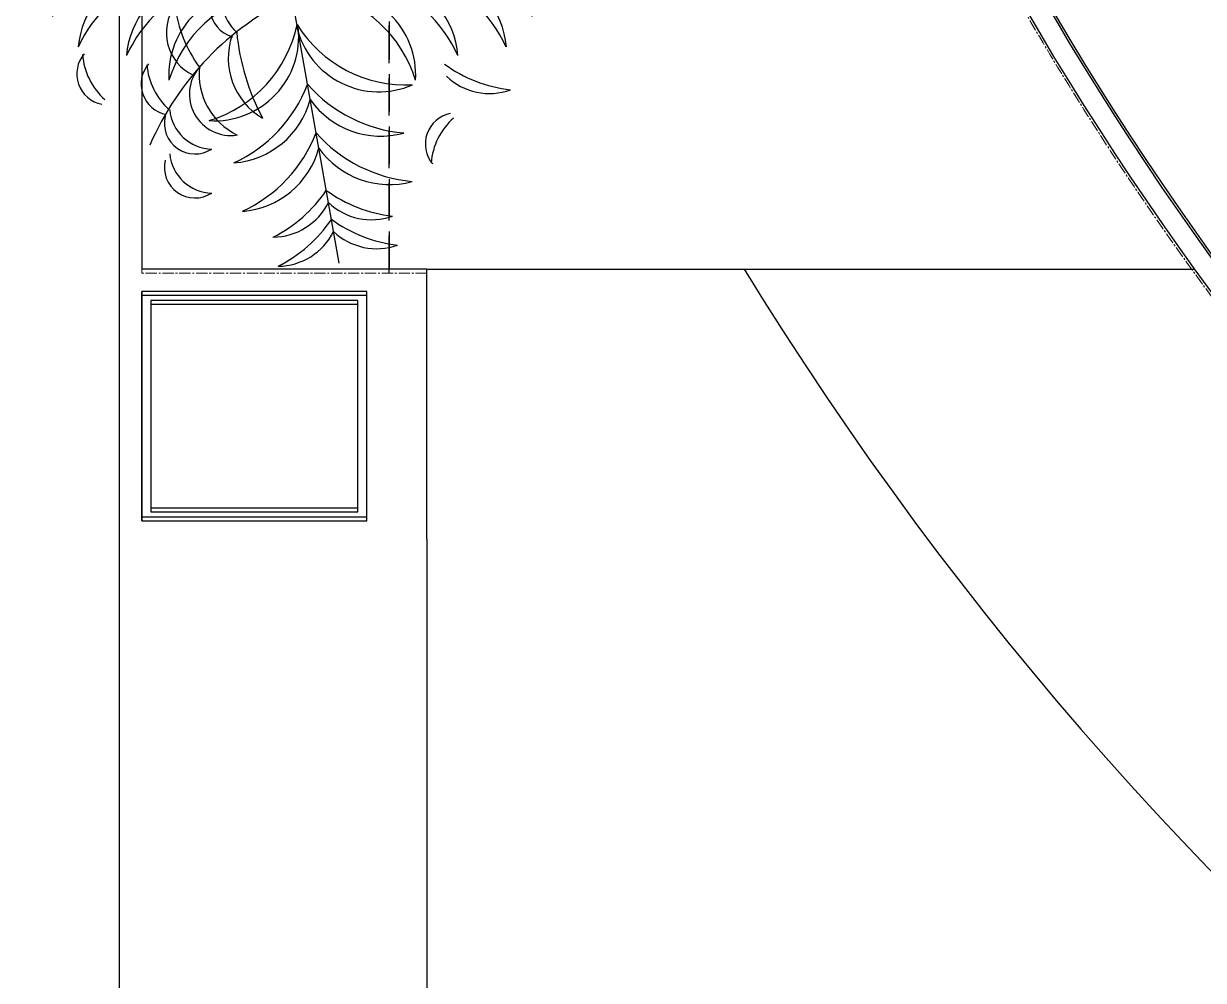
# Model space of a CAD drawing. Header units: millimetres. Extents: x -42850 to 60853, y 3819 to 26094.
# Drawn here: x 14197 to 15770, y 8158 to 9433 of the extents above; entities that cross this region are included whole.
import ezdxf

# ---------------------------------------------------------------- set-up
doc = ezdxf.new("R2010")
doc.units = ezdxf.units.MM
doc.header["$LTSCALE"] = 200
doc.linetypes.add('DASH', pattern=[0.35, 0.25, -0.1])
doc.linetypes.add('M-CENTER', pattern=[11.25, 7.5, -1.25, 1.25, -1.25])
doc.layers.add('A-WALL-墙体', color=160, linetype='Continuous')
doc.layers.add('全灰平面', color=250, linetype='Continuous')
doc.layers.add('FF-FINISH-墙体完成面', color=20, linetype='M-CENTER', lineweight=13)

# ---------------------------------------------------------------- blocks, each defined once
blk = doc.blocks.new('A$C71F602D7_MNCHGCOLOR')
at = {"color": 0, "linetype": 'ByBlock', "lineweight": -2, "ltscale": 100}
for p in [(36.3, 353.6), (-318.3, 56.1), (390.8, 56.1), (98.8, -360.9)]:
    blk.add_line(p, (36.3, -6.4), dxfattribs=at)
for centre, radius, start, end in [((-30.7, 261.8), 83.1, 36.29, 99.6243), ((-98.1, 164.5), 187, 44.0763, 73.3794), ((103.2, 261.8), 83.1, 80.3757, 143.71), ((170.6, 164.5), 187, 106.6206, 135.9237), ((-30.7, 222.2), 83.1, 36.29, 99.6243), ((-98.1, 124.9), 187, 44.0763, 73.3794), ((103.2, 222.2), 83.1, 80.3757, 143.71), ((170.6, 124.9), 187, 106.6206, 135.9237), ((-67.8, 148.6), 115.1, 25.2489, 95.3937), ((-128.4, 76.8), 192.9, 31.3712, 75.0366), ((140.4, 148.6), 115.1, 84.6063, 154.7511), ((201, 76.8), 192.9, 104.9634, 148.6288), ((-114.9, 220.9), 41.4, 139.742, 258.7475), ((-58.8, 253.7), 90.1, 184.618, 228.2106), ((274.7, 149.5), 83.1, 80.3757, 143.71), ((342.1, 52.2), 187, 106.6206, 135.9237), ((-67.8, 83.1), 115.1, 25.2489, 95.3937), ((-128.4, 11.3), 192.9, 31.3712, 75.0366), ((140.4, 83.1), 115.1, 84.6063, 154.7511), ((201, 11.3), 192.9, 104.9634, 148.6288), ((-98.3, 123), 115.1, 164.6063, 234.7511), ((-17.1, 170.3), 192.9, 184.9634, 228.6288), ((-33.8, 111.7), 115.1, 164.6063, 234.7511), ((47.4, 158.9), 192.9, 184.9634, 228.6288), ((22.4, 108.9), 112.2, 156.3654, 256.5741), ((89.1, 144.5), 169.7, 176.8122, 238.3335), ((-16.5, 144.5), 169.7, 301.6665, 3.1878), ((50.1, 108.9), 112.2, 283.4259, 23.6346), ((25.1, 158.9), 192.9, 311.3712, 355.0366), ((106.4, 111.7), 115.1, 305.2489, 15.3937), ((89.6, 170.3), 192.9, 311.3712, 355.0366), ((170.8, 123), 115.1, 305.2489, 15.3937), ((-215.6, 106), 83.1, 160.3757, 223.71), ((-108.1, 155.5), 187, 186.6206, 215.9237), ((-177.2, 99.3), 83.1, 160.3757, 223.71), ((-69.7, 148.7), 187, 186.6206, 215.9237), ((-74.9, 27.3), 112.2, 3.4259, 103.6346), ((-121.5, -32.2), 169.7, 21.6665, 83.1878), ((147.4, 27.3), 112.2, 76.3654, 176.5741), ((194, -32.2), 169.7, 96.8122, 158.3335), ((142.2, 148.7), 187, 324.0763, 353.3794), ((249.8, 99.3), 83.1, 316.29, 19.6243), ((180.1, 155.4), 187, 324.0763, 353.3794), ((287.6, 105.9), 83.1, 316.29, 19.6243), ((-238.8, -25.9), 83.1, 116.29, 179.6243), ((-154.7, -109.2), 187, 124.0763, 153.3794), ((-200.5, -32.7), 83.1, 116.29, 179.6243), ((-116.4, -115.9), 187, 124.0763, 153.3794), ((188.9, -115.9), 187, 26.6206, 55.9237), ((273, -32.7), 83.1, 0.3757, 63.71), ((-134.4, -82), 115.1, 105.2489, 175.3937), ((-74.3, -154.2), 192.9, 111.3712, 155.0366), ((-70, -93.4), 115.1, 105.2489, 175.3937), ((-33, -19.9), 40.5, 114.2257, 255.1279), ((-0.8, -10.6), 56.2, 150.4398, 228.6694), ((142.5, -93.4), 115.1, 4.6063, 74.7511), ((146.8, -154.2), 192.9, 24.9634, 68.6288), ((207, -82), 115.1, 4.6063, 74.7511), ((-9.8, -165.5), 192.9, 111.3712, 155.0366), ((-16.2, -110), 112.2, 83.4259, 183.6346), ((34.3, -166.2), 169.7, 101.6665, 163.1878), ((38.2, -166.2), 169.7, 16.8122, 78.3335), ((88.7, -110), 112.2, 356.3654, 96.5741), ((82.3, -165.5), 192.9, 24.9634, 68.6288), ((203.6, -357.5), 388.9, 115.4772, 156.6585), ((-69, -53.8), 62.6, 144.9865, 244.4034), ((58.2, 5.9), 180, 187.5759, 215.8942), ((-123.5, -8.4), 169.7, 286.8122, 348.3335), ((-67.3, -58.9), 112.2, 266.3654, 6.5741), ((151.6, -20.3), 112.2, 193.4259, 293.6346), ((187.1, 46.4), 169.7, 211.6665, 273.1878), ((44.2, -87.4), 93.3, 161.4477, 239.3672), ((264.9, -24.2), 304.1, 185.4007, 208.139), ((-209.6, -108.5), 41.4, 139.742, 258.7475), ((-153.6, -75.7), 90.1, 184.618, 228.2106), ((-123.9, -122), 41.4, 139.742, 258.7475), ((-67.8, -89.2), 90.1, 184.618, 228.2106), ((-45.8, -135.6), 55.1, 138.8744, 278.9763), ((2.1, -109.1), 90, 173.7536, 244.097), ((348.8, 55.9), 187, 234.0763, 263.3794), ((-122.9, -52.4), 192.9, 294.9634, 338.6288), ((201.6, 4.8), 192.9, 221.3712, 265.0366), ((299.4, -51.7), 83.1, 226.29, 289.6243), ((-69.7, -151.2), 57.6, 185.1845, 268.654), ((-50.7, -112.6), 115.1, 274.6063, 344.7511), ((154.3, -76.5), 115.1, 215.2489, 285.3937), ((-93.4, -174.3), 41, 167.0577, 302.8533), ((255.1, -201.9), 41.4, 101.2525, 220.258), ((311.2, -234.7), 90.1, 131.7894, 175.382), ((-111.5, -116.9), 192.9, 294.9634, 338.6288), ((212.9, -59.7), 192.9, 221.3712, 265.0366), ((-69.7, -209.8), 57.6, 185.1845, 268.654), ((-39.3, -177.1), 115.1, 274.6063, 344.7511), ((165.7, -141), 115.1, 215.2489, 285.3937), ((-93.4, -233), 41, 167.0577, 302.8533), ((-73.2, -159), 187, 296.6206, 325.9237), ((191.4, -112.4), 187, 234.0763, 263.3794), ((10, -243.1), 83.1, 270.3757, 333.71), ((141.9, -219.9), 83.1, 226.29, 289.6243), ((-66.4, -197.7), 187, 296.6206, 325.9237), ((198.2, -151), 187, 234.0763, 263.3794), ((16.8, -281.8), 83.1, 270.3757, 333.71), ((148.7, -258.5), 83.1, 226.29, 289.6243)]:
    blk.add_arc(centre, radius, start, end, dxfattribs=at)
blk = doc.blocks.new('fewgwgwg')
at = {"layer": '全灰平面', "color": 250}
for p, q in [((1391448.7, -88647.5), (1391448.7, -76847.5)), ((1391478.7, -87037.5), (1391478.7, -86737.5))]:
    blk.add_line(p, q, dxfattribs=at)
at = {"layer": '全灰平面', "color": 250, "linetype": 'DASH'}
blk.add_line((1391808.7, -86707.5), (1391808.7, -84916.1), dxfattribs=at)
at = {"layer": '全灰平面', "color": 250, "ltscale": 0.01}
for points in [[(1391478.7, -84916.1), (1391478.7, -86707.5)], [(1391858.7, -87067.5), (1391858.7, -87067.5), (1391858.7, -86707.5), (1391478.7, -86707.5)], [(1391858.7, -87067.5), (1391858.7, -88447.5), (1392378.7, -88445.3), (1392378.7, -88677.5)]]:
    blk.add_lwpolyline(points, dxfattribs=at)
at = {"layer": '全灰平面', "color": 250}
blk.add_lwpolyline([(1391858.7, -86707.5), (1392882.3, -86707.5)], dxfattribs=at)
for points in [[(1391778.7, -86737.5), (1391478.7, -86737.5), (1391478.7, -87037.5), (1391778.7, -87037.5)], [(1391766.7, -86749.5), (1391490.7, -86749.5), (1391490.7, -87025.5), (1391766.7, -87025.5)]]:
    blk.add_lwpolyline(points, close=True, dxfattribs=at)
at = {"layer": '全灰平面', "color": 250, "ltscale": 0.01}
for radius, start, end in [(3823.6, 184.8761, 260.2121), (4123.6, 188.7178, 256.6803)]:
    blk.add_arc((1396223.7, -84291.1), radius, start, end, dxfattribs=at)
at = {"layer": '全灰平面', "color": 250}
for radius, start, end in [(3853.6, 185.2858, 259.8362), (4093.6, 188.3576, 257.0121), (4623.6, 211.5086, 251.5675)]:
    blk.add_arc((1396223.7, -84291.1), radius, start, end, dxfattribs=at)
blk.add_blockref('A$C71F602D7_MNCHGCOLOR', (1391643, -86338.7), dxfattribs=at)
blk = doc.blocks.new('HesiBlk_20260924172335122')
at = {"layer": 'A-WALL-墙体'}
for p, q in [((7324.855, 64414.113), (7324.855, 76214.168)), ((7354.855, 66024.11), (7354.855, 66324.11))]:
    blk.add_line(p, q, dxfattribs=at)
at = {"layer": 'A-WALL-墙体', "color": 251, "linetype": 'DASH'}
blk.add_line((7684.811, 66354.11), (7684.865, 68145.532), dxfattribs=at)
at = {"layer": 'A-WALL-墙体'}
for points in [[(7654.8, 66324.11), (7354.8, 66324.11), (7354.8, 66024.11), (7654.8, 66024.11)], [(7642.8, 66312.11), (7366.8, 66312.11), (7366.8, 66036.11), (7642.8, 66036.11)]]:
    blk.add_lwpolyline(points, close=True, dxfattribs=at)
for radius, start, end in [(3853.642, 185.285817, 259.836185), (4093.642, 188.357582, 257.012113)]:
    blk.add_arc((12099.856, 68770.545), radius, start, end, dxfattribs=at)
at = {"layer": 'FF-FINISH-墙体完成面', "ltscale": 0.01}
for points in [[(7354.855, 68145.531), (7354.8, 66354.109)], [(7734.8, 65994.11), (7734.8, 65994.11), (7734.8, 66354.11), (7354.8, 66354.11)], [(7734.8, 65994.11), (7734.8, 64614.113), (8254.851, 64616.382), (8254.851, 64384.113)]]:
    blk.add_lwpolyline(points, dxfattribs=at)
for radius, start, end in [(3823.642, 184.876081, 260.21208), (4123.642, 188.717822, 256.680253)]:
    blk.add_arc((12099.856, 68770.545), radius, start, end, dxfattribs=at)
at = {"layer": '全灰平面', "linetype": 'ByBlock'}
blk.add_blockref('fewgwgwg', (-1384123.852, 153066.943), dxfattribs=at)

msp = doc.modelspace()

# ---------------------------------------------------------------- block references
msp.add_blockref('HesiBlk_20260924172335122', (6999.4, -57253.6))

doc.saveas('drawing.dxf')
